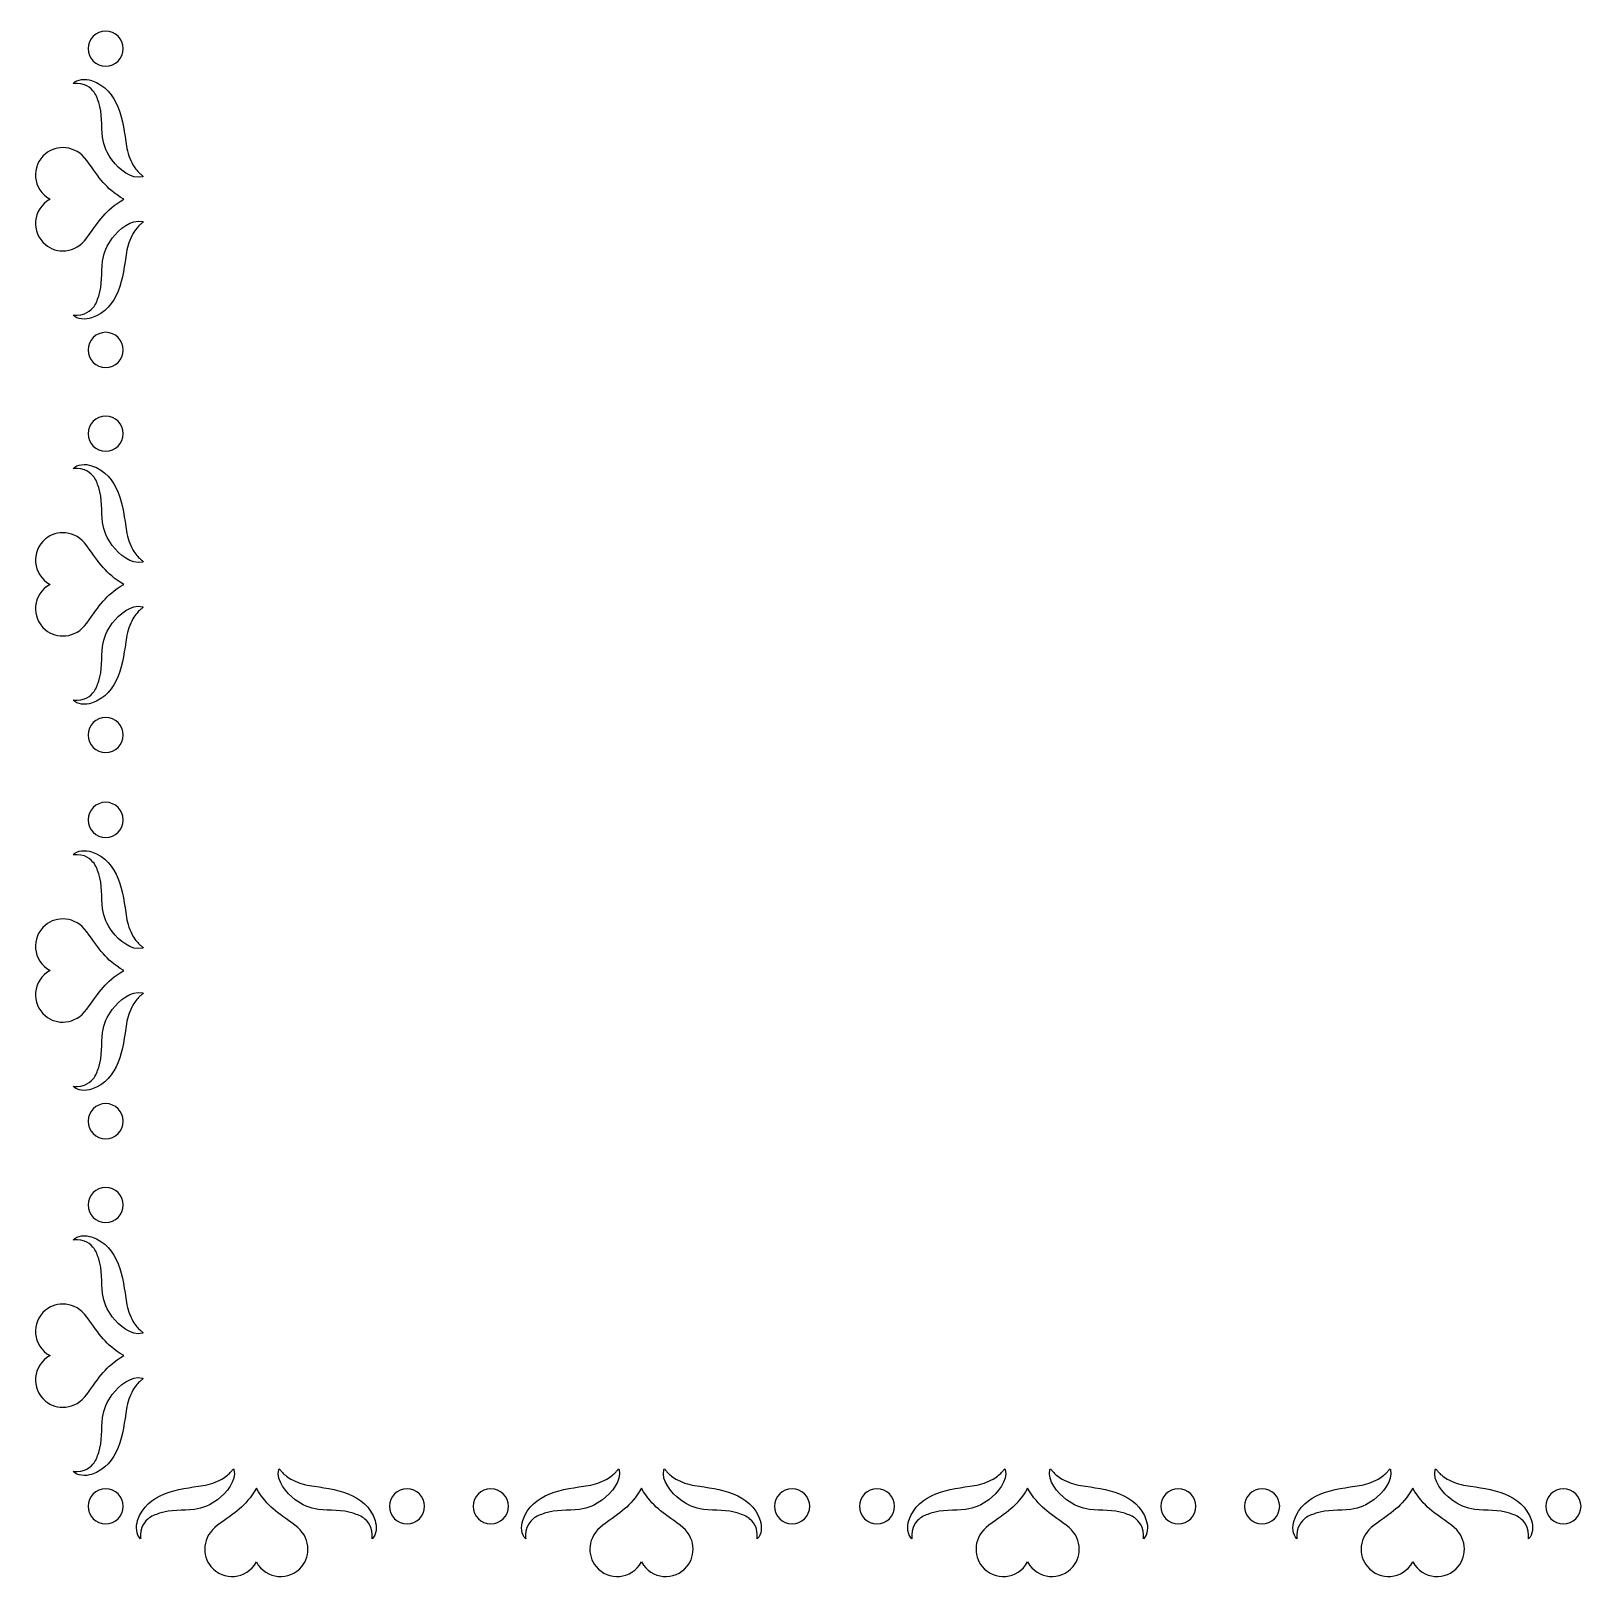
# Model space of a CAD drawing. Header units: centimetres. Extents: x -10.8 to 10.8, y -10.8 to 10.8.
# Drawn here: x -10.61 to -0.16, y -10.61 to -0.17 of the extents above; entities that cross this region are included whole.
import ezdxf

# ---------------------------------------------------------------- set-up
doc = ezdxf.new("R2010")
doc.units = ezdxf.units.CM
doc.header["$MEASUREMENT"] = 0
doc.layers.add('Camada 1', color=7, linetype='Continuous')

msp = doc.modelspace()

# ---------------------------------------------------------------- linework, layer by layer
at = {"layer": 'Camada 1'}
for points, knots in [([(-10.22047, -0.28603), (-10.22047, -0.22065), (-10.16747, -0.16763), (-10.10207, -0.16763), (-10.10207, -0.16763), (-10.03666, -0.16763), (-9.98364, -0.22063), (-9.98364, -0.28603), (-9.98364, -0.28603), (-9.98364, -0.35146), (-10.03664, -0.40446), (-10.10207, -0.40446), (-10.10207, -0.40446), (-10.16747, -0.40446), (-10.22047, -0.35146), (-10.22047, -0.28603)], [0, 0, 0, 0, 0.2, 0.2, 0.2, 0.2, 0.4, 0.4, 0.4, 0.4, 0.6, 0.6, 0.6, 0.6, 1, 1, 1, 1]), ([(-10.18793, -0.57014), (-10.16708, -0.59221), (-10.15883, -0.62134), (-10.14922, -0.64848), (-10.14922, -0.64848), (-10.12226, -0.72412), (-10.1325, -0.80347), (-10.12287, -0.88322), (-10.12287, -0.88322), (-10.11578, -0.94111), (-10.09101, -0.99318), (-10.05744, -1.03848), (-10.05744, -1.03848), (-10.01138, -1.09973), (-9.93121, -1.16866), (-9.853, -1.15027), (-9.853, -1.15027), (-9.8499, -1.14953), (-9.84956, -1.14709), (-9.85173, -1.1445), (-9.85173, -1.1445), (-9.85615, -1.14019), (-9.86517, -1.13336), (-9.86903, -1.13), (-9.86903, -1.13), (-9.88247, -1.1182), (-9.90345, -1.0974), (-9.91864, -1.06838), (-9.91864, -1.06838), (-9.9387, -1.03023), (-9.95502, -0.9871), (-9.96161, -0.94265), (-9.96161, -0.94265), (-9.98722, -0.77578), (-10.00844, -0.56353), (-10.19751, -0.50143), (-10.19751, -0.50143), (-10.23815, -0.48802), (-10.29279, -0.49061), (-10.32208, -0.52093), (-10.32208, -0.52093), (-10.32208, -0.52093), (-10.27525, -0.51744), (-10.24466, -0.52921), (-10.24466, -0.52921), (-10.22142, -0.5382), (-10.20467, -0.55241), (-10.18793, -0.57014)], [0, 0, 0, 0, 0.07692308, 0.07692308, 0.07692308, 0.07692308, 0.15384615, 0.15384615, 0.15384615, 0.15384615, 0.23076923, 0.23076923, 0.23076923, 0.23076923, 0.30769231, 0.30769231, 0.30769231, 0.30769231, 0.38461538, 0.38461538, 0.38461538, 0.38461538, 0.46153846, 0.46153846, 0.46153846, 0.46153846, 0.53846154, 0.53846154, 0.53846154, 0.53846154, 0.61538462, 0.61538462, 0.61538462, 0.61538462, 0.69230769, 0.69230769, 0.69230769, 0.69230769, 0.76923077, 0.76923077, 0.76923077, 0.76923077, 0.84615385, 0.84615385, 0.84615385, 0.84615385, 1, 1, 1, 1]), ([(-9.98057, -1.30092), (-10.11045, -1.37934), (-10.13958, -1.43911), (-10.22891, -1.56132), (-10.22891, -1.56132), (-10.30717, -1.66858), (-10.43322, -1.66864), (-10.50855, -1.60654), (-10.50855, -1.60654), (-10.60515, -1.52629), (-10.59827, -1.36627), (-10.47635, -1.30092), (-10.47635, -1.30092), (-10.59827, -1.23551), (-10.60515, -1.07565), (-10.50855, -0.99538), (-10.50855, -0.99538), (-10.43322, -0.93299), (-10.30718, -0.9332), (-10.22891, -1.04028), (-10.22891, -1.04028), (-10.13959, -1.16267), (-10.11046, -1.22236), (-9.98057, -1.30092)], [0, 0, 0, 0, 0.14285714, 0.14285714, 0.14285714, 0.14285714, 0.28571429, 0.28571429, 0.28571429, 0.28571429, 0.42857143, 0.42857143, 0.42857143, 0.42857143, 0.57142857, 0.57142857, 0.57142857, 0.57142857, 0.71428571, 0.71428571, 0.71428571, 0.71428571, 1, 1, 1, 1]), ([(-10.24463, -2.0726), (-10.27522, -2.08437), (-10.32205, -2.08088), (-10.32205, -2.08088), (-10.32205, -2.08088), (-10.29276, -2.11125), (-10.2381, -2.11382), (-10.19748, -2.10038), (-10.19748, -2.10038), (-10.00841, -2.03831), (-9.98722, -1.82609), (-9.96158, -1.65913), (-9.96158, -1.65913), (-9.95497, -1.61471), (-9.93867, -1.57153), (-9.91861, -1.53345), (-9.91861, -1.53345), (-9.90345, -1.50443), (-9.88244, -1.48363), (-9.869, -1.47178), (-9.869, -1.47178), (-9.86514, -1.46842), (-9.85611, -1.46159), (-9.8517, -1.45728), (-9.8517, -1.45728), (-9.84953, -1.45471), (-9.8499, -1.45233), (-9.85297, -1.45151), (-9.85297, -1.45151), (-9.93118, -1.43323), (-10.01132, -1.50199), (-10.05741, -1.5633), (-10.05741, -1.5633), (-10.09101, -1.60868), (-10.11578, -1.66069), (-10.12284, -1.71858), (-10.12284, -1.71858), (-10.13247, -1.79833), (-10.12223, -1.87767), (-10.14919, -1.95329), (-10.14919, -1.95329), (-10.15879, -1.98052), (-10.16705, -2.00959), (-10.1879, -2.03166), (-10.1879, -2.03166), (-10.20467, -2.0494), (-10.22142, -2.06363), (-10.24463, -2.0726)], [0, 0, 0, 0, 0.07692308, 0.07692308, 0.07692308, 0.07692308, 0.15384615, 0.15384615, 0.15384615, 0.15384615, 0.23076923, 0.23076923, 0.23076923, 0.23076923, 0.30769231, 0.30769231, 0.30769231, 0.30769231, 0.38461538, 0.38461538, 0.38461538, 0.38461538, 0.46153846, 0.46153846, 0.46153846, 0.46153846, 0.53846154, 0.53846154, 0.53846154, 0.53846154, 0.61538462, 0.61538462, 0.61538462, 0.61538462, 0.69230769, 0.69230769, 0.69230769, 0.69230769, 0.76923077, 0.76923077, 0.76923077, 0.76923077, 0.84615385, 0.84615385, 0.84615385, 0.84615385, 1, 1, 1, 1]), ([(-10.10207, -2.19735), (-10.03666, -2.19735), (-9.98364, -2.25037), (-9.98364, -2.31578), (-9.98364, -2.31578), (-9.98364, -2.38116), (-10.03664, -2.43418), (-10.10207, -2.43418), (-10.10207, -2.43418), (-10.16745, -2.43418), (-10.22047, -2.38116), (-10.22047, -2.31578), (-10.22047, -2.31578), (-10.22047, -2.25037), (-10.16747, -2.19735), (-10.10207, -2.19735)], [0, 0, 0, 0, 0.2, 0.2, 0.2, 0.2, 0.4, 0.4, 0.4, 0.4, 0.6, 0.6, 0.6, 0.6, 1, 1, 1, 1]), ([(-10.22047, -2.88024), (-10.22047, -2.81483), (-10.16747, -2.76184), (-10.10207, -2.76184), (-10.10207, -2.76184), (-10.03666, -2.76184), (-9.98364, -2.81484), (-9.98364, -2.88024), (-9.98364, -2.88024), (-9.98364, -2.94564), (-10.03664, -2.99864), (-10.10207, -2.99864), (-10.10207, -2.99864), (-10.16747, -2.99864), (-10.22047, -2.94565), (-10.22047, -2.88024)], [0, 0, 0, 0, 0.2, 0.2, 0.2, 0.2, 0.4, 0.4, 0.4, 0.4, 0.6, 0.6, 0.6, 0.6, 1, 1, 1, 1]), ([(-10.18793, -3.16432), (-10.16708, -3.18639), (-10.15883, -3.21546), (-10.14922, -3.24269), (-10.14922, -3.24269), (-10.12226, -3.31833), (-10.1325, -3.39766), (-10.12287, -3.4774), (-10.12287, -3.4774), (-10.11578, -3.53529), (-10.09101, -3.58731), (-10.05744, -3.63268), (-10.05744, -3.63268), (-10.01138, -3.69393), (-9.93121, -3.76278), (-9.853, -3.74447), (-9.853, -3.74447), (-9.8499, -3.74365), (-9.84956, -3.74127), (-9.85173, -3.7387), (-9.85173, -3.7387), (-9.85615, -3.73436), (-9.86517, -3.72751), (-9.86903, -3.72417), (-9.86903, -3.72417), (-9.88247, -3.71237), (-9.90345, -3.69157), (-9.91864, -3.66252), (-9.91864, -3.66252), (-9.9387, -3.62445), (-9.95502, -3.58127), (-9.96161, -3.53682), (-9.96161, -3.53682), (-9.98722, -3.36992), (-10.00844, -3.15767), (-10.19751, -3.09563), (-10.19751, -3.09563), (-10.23815, -3.08219), (-10.29279, -3.08476), (-10.32208, -3.11508), (-10.32208, -3.11508), (-10.32208, -3.11508), (-10.27525, -3.11159), (-10.24466, -3.12336), (-10.24466, -3.12336), (-10.22142, -3.13239), (-10.20467, -3.1466), (-10.18793, -3.16432)], [0, 0, 0, 0, 0.07692308, 0.07692308, 0.07692308, 0.07692308, 0.15384615, 0.15384615, 0.15384615, 0.15384615, 0.23076923, 0.23076923, 0.23076923, 0.23076923, 0.30769231, 0.30769231, 0.30769231, 0.30769231, 0.38461538, 0.38461538, 0.38461538, 0.38461538, 0.46153846, 0.46153846, 0.46153846, 0.46153846, 0.53846154, 0.53846154, 0.53846154, 0.53846154, 0.61538462, 0.61538462, 0.61538462, 0.61538462, 0.69230769, 0.69230769, 0.69230769, 0.69230769, 0.76923077, 0.76923077, 0.76923077, 0.76923077, 0.84615385, 0.84615385, 0.84615385, 0.84615385, 1, 1, 1, 1]), ([(-10.22891, -4.15569), (-10.30717, -4.26279), (-10.43322, -4.26306), (-10.50855, -4.20064), (-10.50855, -4.20064), (-10.60515, -4.12034), (-10.59827, -3.9605), (-10.47635, -3.89507), (-10.47635, -3.89507), (-10.59827, -3.82972), (-10.60515, -3.66967), (-10.50855, -3.58945), (-10.50855, -3.58945), (-10.43322, -3.52735), (-10.30718, -3.52743), (-10.22891, -3.63469), (-10.22891, -3.63469), (-10.13961, -3.7569), (-10.11046, -3.81662), (-9.98057, -3.89507), (-9.98057, -3.89507), (-10.11046, -3.97366), (-10.13959, -4.03332), (-10.22891, -4.15569)], [0, 0, 0, 0, 0.14285714, 0.14285714, 0.14285714, 0.14285714, 0.28571429, 0.28571429, 0.28571429, 0.28571429, 0.42857143, 0.42857143, 0.42857143, 0.42857143, 0.57142857, 0.57142857, 0.57142857, 0.57142857, 0.71428571, 0.71428571, 0.71428571, 0.71428571, 1, 1, 1, 1]), ([(-10.24463, -4.66676), (-10.27522, -4.67853), (-10.32205, -4.67504), (-10.32205, -4.67504), (-10.32205, -4.67504), (-10.29276, -4.70536), (-10.2381, -4.70798), (-10.19748, -4.69454), (-10.19748, -4.69454), (-10.00841, -4.63244), (-9.98722, -4.42019), (-9.96158, -4.25329), (-9.96158, -4.25329), (-9.95497, -4.20887), (-9.93867, -4.16574), (-9.91861, -4.12759), (-9.91861, -4.12759), (-9.90345, -4.09857), (-9.88244, -4.0778), (-9.869, -4.06594), (-9.869, -4.06594), (-9.86514, -4.06261), (-9.85611, -4.05575), (-9.8517, -4.05147), (-9.8517, -4.05147), (-9.84953, -4.04888), (-9.8499, -4.0465), (-9.85297, -4.0457), (-9.85297, -4.0457), (-9.93118, -4.02734), (-10.01132, -4.09618), (-10.05741, -4.15749), (-10.05741, -4.15749), (-10.09101, -4.20281), (-10.11578, -4.25486), (-10.12284, -4.31275), (-10.12284, -4.31275), (-10.13247, -4.39252), (-10.12223, -4.47187), (-10.14919, -4.54749), (-10.14919, -4.54749), (-10.15879, -4.57466), (-10.16705, -4.60377), (-10.1879, -4.62583), (-10.1879, -4.62583), (-10.20467, -4.64356), (-10.22142, -4.65779), (-10.24463, -4.66676)], [0, 0, 0, 0, 0.07692308, 0.07692308, 0.07692308, 0.07692308, 0.15384615, 0.15384615, 0.15384615, 0.15384615, 0.23076923, 0.23076923, 0.23076923, 0.23076923, 0.30769231, 0.30769231, 0.30769231, 0.30769231, 0.38461538, 0.38461538, 0.38461538, 0.38461538, 0.46153846, 0.46153846, 0.46153846, 0.46153846, 0.53846154, 0.53846154, 0.53846154, 0.53846154, 0.61538462, 0.61538462, 0.61538462, 0.61538462, 0.69230769, 0.69230769, 0.69230769, 0.69230769, 0.76923077, 0.76923077, 0.76923077, 0.76923077, 0.84615385, 0.84615385, 0.84615385, 0.84615385, 1, 1, 1, 1]), ([(-10.10207, -4.79154), (-10.03666, -4.79154), (-9.98364, -4.84456), (-9.98364, -4.90997), (-9.98364, -4.90997), (-9.98364, -4.97538), (-10.03664, -5.0284), (-10.10207, -5.0284), (-10.10207, -5.0284), (-10.16745, -5.0284), (-10.22047, -4.97538), (-10.22047, -4.90997), (-10.22047, -4.90997), (-10.22047, -4.84456), (-10.16747, -4.79154), (-10.10207, -4.79154)], [0, 0, 0, 0, 0.2, 0.2, 0.2, 0.2, 0.4, 0.4, 0.4, 0.4, 0.6, 0.6, 0.6, 0.6, 1, 1, 1, 1]), ([(-10.22047, -5.48147), (-10.22047, -5.41606), (-10.16747, -5.36304), (-10.10207, -5.36304), (-10.10207, -5.36304), (-10.03666, -5.36304), (-9.98364, -5.41606), (-9.98364, -5.48147), (-9.98364, -5.48147), (-9.98364, -5.54685), (-10.03664, -5.59987), (-10.10207, -5.59987), (-10.10207, -5.59987), (-10.16747, -5.59987), (-10.22047, -5.54684), (-10.22047, -5.48147)], [0, 0, 0, 0, 0.2, 0.2, 0.2, 0.2, 0.4, 0.4, 0.4, 0.4, 0.6, 0.6, 0.6, 0.6, 1, 1, 1, 1]), ([(-10.18793, -5.7656), (-10.16708, -5.78767), (-10.15883, -5.81674), (-10.14922, -5.84394), (-10.14922, -5.84394), (-10.12226, -5.91956), (-10.1325, -5.99891), (-10.12287, -6.07868), (-10.12287, -6.07868), (-10.11578, -6.13657), (-10.09101, -6.18859), (-10.05744, -6.23394), (-10.05744, -6.23394), (-10.01138, -6.29522), (-9.93121, -6.36409), (-9.853, -6.34573), (-9.853, -6.34573), (-9.8499, -6.34496), (-9.84956, -6.34253), (-9.85173, -6.33996), (-9.85173, -6.33996), (-9.85615, -6.33565), (-9.86517, -6.32882), (-9.86903, -6.32549), (-9.86903, -6.32549), (-9.88247, -6.31364), (-9.90345, -6.29287), (-9.91864, -6.26382), (-9.91864, -6.26382), (-9.9387, -6.22569), (-9.95502, -6.18254), (-9.96161, -6.13814), (-9.96161, -6.13814), (-9.98722, -5.97124), (-10.00844, -5.75897), (-10.19751, -5.69689), (-10.19751, -5.69689), (-10.23815, -5.68342), (-10.29279, -5.68604), (-10.32208, -5.71636), (-10.32208, -5.71636), (-10.32208, -5.71636), (-10.27525, -5.71284), (-10.24466, -5.72464), (-10.24466, -5.72464), (-10.22142, -5.73367), (-10.20467, -5.74787), (-10.18793, -5.7656)], [0, 0, 0, 0, 0.07692308, 0.07692308, 0.07692308, 0.07692308, 0.15384615, 0.15384615, 0.15384615, 0.15384615, 0.23076923, 0.23076923, 0.23076923, 0.23076923, 0.30769231, 0.30769231, 0.30769231, 0.30769231, 0.38461538, 0.38461538, 0.38461538, 0.38461538, 0.46153846, 0.46153846, 0.46153846, 0.46153846, 0.53846154, 0.53846154, 0.53846154, 0.53846154, 0.61538462, 0.61538462, 0.61538462, 0.61538462, 0.69230769, 0.69230769, 0.69230769, 0.69230769, 0.76923077, 0.76923077, 0.76923077, 0.76923077, 0.84615385, 0.84615385, 0.84615385, 0.84615385, 1, 1, 1, 1]), ([(-9.98057, -6.49635), (-10.11045, -6.5748), (-10.13958, -6.63449), (-10.22891, -6.7567), (-10.22891, -6.7567), (-10.30717, -6.86396), (-10.43322, -6.86404), (-10.50855, -6.80197), (-10.50855, -6.80197), (-10.60515, -6.72172), (-10.59827, -6.56168), (-10.47635, -6.49635), (-10.47635, -6.49635), (-10.59827, -6.43089), (-10.60515, -6.27108), (-10.50855, -6.19076), (-10.50855, -6.19076), (-10.43322, -6.12837), (-10.30718, -6.12864), (-10.22891, -6.23574), (-10.22891, -6.23574), (-10.13959, -6.35808), (-10.11046, -6.41775), (-9.98057, -6.49635)], [0, 0, 0, 0, 0.14285714, 0.14285714, 0.14285714, 0.14285714, 0.28571429, 0.28571429, 0.28571429, 0.28571429, 0.42857143, 0.42857143, 0.42857143, 0.42857143, 0.57142857, 0.57142857, 0.57142857, 0.57142857, 0.71428571, 0.71428571, 0.71428571, 0.71428571, 1, 1, 1, 1]), ([(-10.24463, -7.26804), (-10.27522, -7.27981), (-10.32205, -7.27632), (-10.32205, -7.27632), (-10.32205, -7.27632), (-10.29276, -7.30664), (-10.2381, -7.30921), (-10.19748, -7.29574), (-10.19748, -7.29574), (-10.00841, -7.23372), (-9.98722, -7.02145), (-9.96158, -6.85455), (-9.96158, -6.85455), (-9.95497, -6.81013), (-9.93867, -6.76695), (-9.91861, -6.72887), (-9.91861, -6.72887), (-9.90345, -6.69982), (-9.88244, -6.679), (-9.869, -6.6672), (-9.869, -6.6672), (-9.86514, -6.66387), (-9.85611, -6.65704), (-9.8517, -6.6527), (-9.8517, -6.6527), (-9.84953, -6.65013), (-9.8499, -6.64775), (-9.85297, -6.64693), (-9.85297, -6.64693), (-9.93118, -6.62859), (-10.01132, -6.69744), (-10.05741, -6.75872), (-10.05741, -6.75872), (-10.09101, -6.80407), (-10.11578, -6.85611), (-10.12284, -6.914), (-10.12284, -6.914), (-10.13247, -6.99375), (-10.12223, -7.07307), (-10.14919, -7.14869), (-10.14919, -7.14869), (-10.15879, -7.17592), (-10.16705, -7.20499), (-10.1879, -7.22709), (-10.1879, -7.22709), (-10.20467, -7.24483), (-10.22142, -7.25907), (-10.24463, -7.26804)], [0, 0, 0, 0, 0.07692308, 0.07692308, 0.07692308, 0.07692308, 0.15384615, 0.15384615, 0.15384615, 0.15384615, 0.23076923, 0.23076923, 0.23076923, 0.23076923, 0.30769231, 0.30769231, 0.30769231, 0.30769231, 0.38461538, 0.38461538, 0.38461538, 0.38461538, 0.46153846, 0.46153846, 0.46153846, 0.46153846, 0.53846154, 0.53846154, 0.53846154, 0.53846154, 0.61538462, 0.61538462, 0.61538462, 0.61538462, 0.69230769, 0.69230769, 0.69230769, 0.69230769, 0.76923077, 0.76923077, 0.76923077, 0.76923077, 0.84615385, 0.84615385, 0.84615385, 0.84615385, 1, 1, 1, 1]), ([(-10.10207, -7.39282), (-10.03666, -7.39282), (-9.98364, -7.44582), (-9.98364, -7.51122), (-9.98364, -7.51122), (-9.98364, -7.57662), (-10.03664, -7.62962), (-10.10207, -7.62962), (-10.10207, -7.62962), (-10.16745, -7.62962), (-10.22047, -7.57662), (-10.22047, -7.51122), (-10.22047, -7.51122), (-10.22047, -7.44582), (-10.16747, -7.39282), (-10.10207, -7.39282)], [0, 0, 0, 0, 0.2, 0.2, 0.2, 0.2, 0.4, 0.4, 0.4, 0.4, 0.6, 0.6, 0.6, 0.6, 1, 1, 1, 1]), ([(-10.22047, -8.07565), (-10.22047, -8.01024), (-10.16747, -7.95722), (-10.10207, -7.95722), (-10.10207, -7.95722), (-10.03666, -7.95722), (-9.98364, -8.01024), (-9.98364, -8.07565), (-9.98364, -8.07565), (-9.98364, -8.14103), (-10.03664, -8.19408), (-10.10207, -8.19408), (-10.10207, -8.19408), (-10.16747, -8.19408), (-10.22047, -8.14103), (-10.22047, -8.07565)], [0, 0, 0, 0, 0.2, 0.2, 0.2, 0.2, 0.4, 0.4, 0.4, 0.4, 0.6, 0.6, 0.6, 0.6, 1, 1, 1, 1]), ([(-10.18793, -8.35976), (-10.16708, -8.38185), (-10.15883, -8.41093), (-10.14922, -8.43813), (-10.14922, -8.43813), (-10.12226, -8.51375), (-10.1325, -8.59312), (-10.12287, -8.67284), (-10.12287, -8.67284), (-10.11578, -8.73076), (-10.09101, -8.78277), (-10.05744, -8.82812), (-10.05744, -8.82812), (-10.01138, -8.88937), (-9.93121, -8.95824), (-9.853, -8.93991), (-9.853, -8.93991), (-9.8499, -8.93912), (-9.84956, -8.93673), (-9.85173, -8.93414), (-9.85173, -8.93414), (-9.85615, -8.92983), (-9.86517, -8.92297), (-9.86903, -8.91964), (-9.86903, -8.91964), (-9.88247, -8.90781), (-9.90345, -8.88702), (-9.91864, -8.85799), (-9.91864, -8.85799), (-9.9387, -8.81986), (-9.95502, -8.77674), (-9.96161, -8.73229), (-9.96161, -8.73229), (-9.98722, -8.56539), (-10.00844, -8.35314), (-10.19751, -8.29107), (-10.19751, -8.29107), (-10.23815, -8.27763), (-10.29279, -8.2802), (-10.32208, -8.31052), (-10.32208, -8.31052), (-10.32208, -8.31052), (-10.27525, -8.30705), (-10.24466, -8.31883), (-10.24466, -8.31883), (-10.22142, -8.3278), (-10.20467, -8.34203), (-10.18793, -8.35976)], [0, 0, 0, 0, 0.07692308, 0.07692308, 0.07692308, 0.07692308, 0.15384615, 0.15384615, 0.15384615, 0.15384615, 0.23076923, 0.23076923, 0.23076923, 0.23076923, 0.30769231, 0.30769231, 0.30769231, 0.30769231, 0.38461538, 0.38461538, 0.38461538, 0.38461538, 0.46153846, 0.46153846, 0.46153846, 0.46153846, 0.53846154, 0.53846154, 0.53846154, 0.53846154, 0.61538462, 0.61538462, 0.61538462, 0.61538462, 0.69230769, 0.69230769, 0.69230769, 0.69230769, 0.76923077, 0.76923077, 0.76923077, 0.76923077, 0.84615385, 0.84615385, 0.84615385, 0.84615385, 1, 1, 1, 1]), ([(-10.22891, -9.3511), (-10.30717, -9.45823), (-10.43322, -9.45849), (-10.50855, -9.39608), (-10.50855, -9.39608), (-10.60515, -9.31578), (-10.59827, -9.15592), (-10.47635, -9.09049), (-10.47635, -9.09049), (-10.59827, -9.02516), (-10.60515, -8.86509), (-10.50855, -8.7849), (-10.50855, -8.7849), (-10.43322, -8.7228), (-10.30718, -8.72286), (-10.22891, -8.83014), (-10.22891, -8.83014), (-10.13961, -8.95235), (-10.11046, -9.01204), (-9.98057, -9.09049), (-9.98057, -9.09049), (-10.11046, -9.1691), (-10.13959, -9.22876), (-10.22891, -9.3511)], [0, 0, 0, 0, 0.14285714, 0.14285714, 0.14285714, 0.14285714, 0.28571429, 0.28571429, 0.28571429, 0.28571429, 0.42857143, 0.42857143, 0.42857143, 0.42857143, 0.57142857, 0.57142857, 0.57142857, 0.57142857, 0.71428571, 0.71428571, 0.71428571, 0.71428571, 1, 1, 1, 1]), ([(-10.24463, -9.86222), (-10.27522, -9.87399), (-10.32205, -9.87048), (-10.32205, -9.87048), (-10.32205, -9.87048), (-10.29276, -9.90083), (-10.2381, -9.90342), (-10.19748, -9.88998), (-10.19748, -9.88998), (-10.00841, -9.82788), (-9.98722, -9.61563), (-9.96158, -9.44876), (-9.96158, -9.44876), (-9.95497, -9.40434), (-9.93867, -9.36116), (-9.91861, -9.32306), (-9.91861, -9.32306), (-9.90345, -9.29401), (-9.88244, -9.27321), (-9.869, -9.26139), (-9.869, -9.26139), (-9.86514, -9.25806), (-9.85611, -9.25123), (-9.8517, -9.24692), (-9.8517, -9.24692), (-9.84953, -9.24435), (-9.8499, -9.24195), (-9.85297, -9.24115), (-9.85297, -9.24115), (-9.93118, -9.22281), (-10.01132, -9.29163), (-10.05741, -9.35294), (-10.05741, -9.35294), (-10.09101, -9.39829), (-10.11578, -9.45033), (-10.12284, -9.5082), (-10.12284, -9.5082), (-10.13247, -9.58797), (-10.12223, -9.66729), (-10.14919, -9.74294), (-10.14919, -9.74294), (-10.15879, -9.77011), (-10.16705, -9.79922), (-10.1879, -9.82128), (-10.1879, -9.82128), (-10.20467, -9.83899), (-10.22142, -9.8532), (-10.24463, -9.86222)], [0, 0, 0, 0, 0.07692308, 0.07692308, 0.07692308, 0.07692308, 0.15384615, 0.15384615, 0.15384615, 0.15384615, 0.23076923, 0.23076923, 0.23076923, 0.23076923, 0.30769231, 0.30769231, 0.30769231, 0.30769231, 0.38461538, 0.38461538, 0.38461538, 0.38461538, 0.46153846, 0.46153846, 0.46153846, 0.46153846, 0.53846154, 0.53846154, 0.53846154, 0.53846154, 0.61538462, 0.61538462, 0.61538462, 0.61538462, 0.69230769, 0.69230769, 0.69230769, 0.69230769, 0.76923077, 0.76923077, 0.76923077, 0.76923077, 0.84615385, 0.84615385, 0.84615385, 0.84615385, 1, 1, 1, 1]), ([(-9.81796, -10.19123), (-9.79589, -10.17038), (-9.76679, -10.16213), (-9.73962, -10.15252), (-9.73962, -10.15252), (-9.66398, -10.12553), (-9.58465, -10.13577), (-9.50488, -10.12614), (-9.50488, -10.12614), (-9.44699, -10.11905), (-9.39495, -10.09431), (-9.34962, -10.06071), (-9.34962, -10.06071), (-9.28834, -10.01467), (-9.2195, -9.93448), (-9.23783, -9.85627), (-9.23783, -9.85627), (-9.2386, -9.85317), (-9.24103, -9.85283), (-9.2436, -9.855), (-9.2436, -9.855), (-9.24791, -9.85942), (-9.25474, -9.86844), (-9.25807, -9.87228), (-9.25807, -9.87228), (-9.26992, -9.88572), (-9.29069, -9.90673), (-9.31974, -9.92189), (-9.31974, -9.92189), (-9.35787, -9.94195), (-9.40102, -9.95824), (-9.44544, -9.96483), (-9.44544, -9.96483), (-9.61231, -9.99047), (-9.82459, -10.01169), (-9.88666, -10.20073), (-9.88666, -10.20073), (-9.9001, -10.24134), (-9.89751, -10.29603), (-9.86716, -10.3253), (-9.86716, -10.3253), (-9.86716, -10.3253), (-9.87068, -10.2785), (-9.8589, -10.24791), (-9.8589, -10.24791), (-9.84989, -10.22476), (-9.83569, -10.20798), (-9.81796, -10.19123)], [0, 0, 0, 0, 0.07692308, 0.07692308, 0.07692308, 0.07692308, 0.15384615, 0.15384615, 0.15384615, 0.15384615, 0.23076923, 0.23076923, 0.23076923, 0.23076923, 0.30769231, 0.30769231, 0.30769231, 0.30769231, 0.38461538, 0.38461538, 0.38461538, 0.38461538, 0.46153846, 0.46153846, 0.46153846, 0.46153846, 0.53846154, 0.53846154, 0.53846154, 0.53846154, 0.61538462, 0.61538462, 0.61538462, 0.61538462, 0.69230769, 0.69230769, 0.69230769, 0.69230769, 0.76923077, 0.76923077, 0.76923077, 0.76923077, 0.84615385, 0.84615385, 0.84615385, 0.84615385, 1, 1, 1, 1]), ([(-8.31552, -10.24796), (-8.30377, -10.27855), (-8.30724, -10.32535), (-8.30724, -10.32535), (-8.30724, -10.32535), (-8.27689, -10.29609), (-8.27433, -10.2414), (-8.28777, -10.20078), (-8.28777, -10.20078), (-8.34984, -10.01171), (-8.56209, -9.99052), (-8.72896, -9.96488), (-8.72896, -9.96488), (-8.77341, -9.95829), (-8.81656, -9.94199), (-8.85466, -9.92194), (-8.85466, -9.92194), (-8.88368, -9.90678), (-8.90448, -9.88577), (-8.91633, -9.87233), (-8.91633, -9.87233), (-8.91966, -9.86847), (-8.92649, -9.85947), (-8.93083, -9.85505), (-8.93083, -9.85505), (-8.9334, -9.85288), (-8.93578, -9.85322), (-8.9366, -9.85632), (-8.9366, -9.85632), (-8.95491, -9.9345), (-8.88606, -10.0147), (-8.82481, -10.06076), (-8.82481, -10.06076), (-8.77946, -10.09436), (-8.72744, -10.1191), (-8.66953, -10.12619), (-8.66953, -10.12619), (-8.58981, -10.13582), (-8.51046, -10.12561), (-8.43482, -10.15257), (-8.43482, -10.15257), (-8.40762, -10.16217), (-8.37854, -10.17043), (-8.35645, -10.19128), (-8.35645, -10.19128), (-8.3387, -10.20798), (-8.32449, -10.22476), (-8.31552, -10.24796)], [0, 0, 0, 0, 0.07692308, 0.07692308, 0.07692308, 0.07692308, 0.15384615, 0.15384615, 0.15384615, 0.15384615, 0.23076923, 0.23076923, 0.23076923, 0.23076923, 0.30769231, 0.30769231, 0.30769231, 0.30769231, 0.38461538, 0.38461538, 0.38461538, 0.38461538, 0.46153846, 0.46153846, 0.46153846, 0.46153846, 0.53846154, 0.53846154, 0.53846154, 0.53846154, 0.61538462, 0.61538462, 0.61538462, 0.61538462, 0.69230769, 0.69230769, 0.69230769, 0.69230769, 0.76923077, 0.76923077, 0.76923077, 0.76923077, 0.84615385, 0.84615385, 0.84615385, 0.84615385, 1, 1, 1, 1]), ([(-7.2238, -10.19123), (-7.20171, -10.17038), (-7.17263, -10.16213), (-7.14543, -10.15252), (-7.14543, -10.15252), (-7.06979, -10.12553), (-6.99046, -10.13577), (-6.91072, -10.12614), (-6.91072, -10.12614), (-6.8528, -10.11905), (-6.80079, -10.09431), (-6.75541, -10.06071), (-6.75541, -10.06071), (-6.69416, -10.01467), (-6.62531, -9.93448), (-6.64362, -9.85627), (-6.64362, -9.85627), (-6.64444, -9.85317), (-6.64682, -9.85283), (-6.64939, -9.855), (-6.64939, -9.855), (-6.65373, -9.85942), (-6.66056, -9.86844), (-6.66392, -9.87228), (-6.66392, -9.87228), (-6.67572, -9.88572), (-6.69654, -9.90673), (-6.72559, -9.92189), (-6.72559, -9.92189), (-6.76366, -9.94195), (-6.80684, -9.95824), (-6.85127, -9.96483), (-6.85127, -9.96483), (-7.01817, -9.99047), (-7.23042, -10.01169), (-7.29246, -10.20073), (-7.29246, -10.20073), (-7.3059, -10.24134), (-7.30333, -10.29603), (-7.27301, -10.3253), (-7.27301, -10.3253), (-7.27301, -10.3253), (-7.2765, -10.2785), (-7.26473, -10.24791), (-7.26473, -10.24791), (-7.25576, -10.22476), (-7.2415, -10.20798), (-7.2238, -10.19123)], [0, 0, 0, 0, 0.07692308, 0.07692308, 0.07692308, 0.07692308, 0.15384615, 0.15384615, 0.15384615, 0.15384615, 0.23076923, 0.23076923, 0.23076923, 0.23076923, 0.30769231, 0.30769231, 0.30769231, 0.30769231, 0.38461538, 0.38461538, 0.38461538, 0.38461538, 0.46153846, 0.46153846, 0.46153846, 0.46153846, 0.53846154, 0.53846154, 0.53846154, 0.53846154, 0.61538462, 0.61538462, 0.61538462, 0.61538462, 0.69230769, 0.69230769, 0.69230769, 0.69230769, 0.76923077, 0.76923077, 0.76923077, 0.76923077, 0.84615385, 0.84615385, 0.84615385, 0.84615385, 1, 1, 1, 1]), ([(-5.72134, -10.24796), (-5.70957, -10.27855), (-5.71308, -10.32535), (-5.71308, -10.32535), (-5.71308, -10.32535), (-5.68273, -10.29609), (-5.68014, -10.2414), (-5.69358, -10.20078), (-5.69358, -10.20078), (-5.75565, -10.01171), (-5.96793, -9.99052), (-6.13483, -9.96488), (-6.13483, -9.96488), (-6.17923, -9.95829), (-6.22238, -9.94199), (-6.26051, -9.92194), (-6.26051, -9.92194), (-6.28953, -9.90678), (-6.3103, -9.88577), (-6.32216, -9.87233), (-6.32216, -9.87233), (-6.32549, -9.86847), (-6.33235, -9.85947), (-6.33663, -9.85505), (-6.33663, -9.85505), (-6.3392, -9.85288), (-6.3416, -9.85322), (-6.3424, -9.85632), (-6.3424, -9.85632), (-6.36076, -9.9345), (-6.29192, -10.0147), (-6.23061, -10.06076), (-6.23061, -10.06076), (-6.18529, -10.09436), (-6.13324, -10.1191), (-6.07535, -10.12619), (-6.07535, -10.12619), (-5.99558, -10.13582), (-5.91623, -10.12561), (-5.84061, -10.15257), (-5.84061, -10.15257), (-5.81341, -10.16217), (-5.78433, -10.17043), (-5.76227, -10.19128), (-5.76227, -10.19128), (-5.74457, -10.20798), (-5.73033, -10.22476), (-5.72134, -10.24796)], [0, 0, 0, 0, 0.07692308, 0.07692308, 0.07692308, 0.07692308, 0.15384615, 0.15384615, 0.15384615, 0.15384615, 0.23076923, 0.23076923, 0.23076923, 0.23076923, 0.30769231, 0.30769231, 0.30769231, 0.30769231, 0.38461538, 0.38461538, 0.38461538, 0.38461538, 0.46153846, 0.46153846, 0.46153846, 0.46153846, 0.53846154, 0.53846154, 0.53846154, 0.53846154, 0.61538462, 0.61538462, 0.61538462, 0.61538462, 0.69230769, 0.69230769, 0.69230769, 0.69230769, 0.76923077, 0.76923077, 0.76923077, 0.76923077, 0.84615385, 0.84615385, 0.84615385, 0.84615385, 1, 1, 1, 1]), ([(-4.62252, -10.19123), (-4.60045, -10.17038), (-4.57135, -10.16213), (-4.54418, -10.15252), (-4.54418, -10.15252), (-4.46856, -10.12553), (-4.38921, -10.13577), (-4.30944, -10.12614), (-4.30944, -10.12614), (-4.25155, -10.11905), (-4.19951, -10.09431), (-4.15418, -10.06071), (-4.15418, -10.06071), (-4.09288, -10.01467), (-4.02406, -9.93448), (-4.04239, -9.85627), (-4.04239, -9.85627), (-4.04318, -9.85317), (-4.04559, -9.85283), (-4.04816, -9.855), (-4.04816, -9.855), (-4.05247, -9.85942), (-4.05927, -9.86844), (-4.06263, -9.87228), (-4.06263, -9.87228), (-4.07448, -9.88572), (-4.09525, -9.90673), (-4.1243, -9.92189), (-4.1243, -9.92189), (-4.16243, -9.94195), (-4.20558, -9.95824), (-4.24998, -9.96483), (-4.24998, -9.96483), (-4.41688, -9.99047), (-4.62913, -10.01169), (-4.6912, -10.20073), (-4.6912, -10.20073), (-4.70464, -10.24134), (-4.70205, -10.29603), (-4.6717, -10.3253), (-4.6717, -10.3253), (-4.6717, -10.3253), (-4.67522, -10.2785), (-4.66344, -10.24791), (-4.66344, -10.24791), (-4.65446, -10.22476), (-4.64025, -10.20798), (-4.62252, -10.19123)], [0, 0, 0, 0, 0.07692308, 0.07692308, 0.07692308, 0.07692308, 0.15384615, 0.15384615, 0.15384615, 0.15384615, 0.23076923, 0.23076923, 0.23076923, 0.23076923, 0.30769231, 0.30769231, 0.30769231, 0.30769231, 0.38461538, 0.38461538, 0.38461538, 0.38461538, 0.46153846, 0.46153846, 0.46153846, 0.46153846, 0.53846154, 0.53846154, 0.53846154, 0.53846154, 0.61538462, 0.61538462, 0.61538462, 0.61538462, 0.69230769, 0.69230769, 0.69230769, 0.69230769, 0.76923077, 0.76923077, 0.76923077, 0.76923077, 0.84615385, 0.84615385, 0.84615385, 0.84615385, 1, 1, 1, 1]), ([(-3.12009, -10.24796), (-3.10832, -10.27855), (-3.11181, -10.32535), (-3.11181, -10.32535), (-3.11181, -10.32535), (-3.08149, -10.29609), (-3.0789, -10.2414), (-3.09236, -10.20078), (-3.09236, -10.20078), (-3.1544, -10.01171), (-3.36665, -9.99052), (-3.53355, -9.96488), (-3.53355, -9.96488), (-3.57797, -9.95829), (-3.62115, -9.94199), (-3.65925, -9.92194), (-3.65925, -9.92194), (-3.68827, -9.90678), (-3.70907, -9.88577), (-3.7209, -9.87233), (-3.7209, -9.87233), (-3.72423, -9.86847), (-3.73109, -9.85947), (-3.73543, -9.85505), (-3.73543, -9.85505), (-3.738, -9.85288), (-3.74038, -9.85322), (-3.7412, -9.85632), (-3.7412, -9.85632), (-3.75954, -9.9345), (-3.69069, -10.0147), (-3.62941, -10.06076), (-3.62941, -10.06076), (-3.58406, -10.09436), (-3.53202, -10.1191), (-3.4741, -10.12619), (-3.4741, -10.12619), (-3.39435, -10.13582), (-3.31503, -10.12561), (-3.23939, -10.15257), (-3.23939, -10.15257), (-3.21216, -10.16217), (-3.18311, -10.17043), (-3.16102, -10.19128), (-3.16102, -10.19128), (-3.14329, -10.20798), (-3.12908, -10.22476), (-3.12009, -10.24796)], [0, 0, 0, 0, 0.07692308, 0.07692308, 0.07692308, 0.07692308, 0.15384615, 0.15384615, 0.15384615, 0.15384615, 0.23076923, 0.23076923, 0.23076923, 0.23076923, 0.30769231, 0.30769231, 0.30769231, 0.30769231, 0.38461538, 0.38461538, 0.38461538, 0.38461538, 0.46153846, 0.46153846, 0.46153846, 0.46153846, 0.53846154, 0.53846154, 0.53846154, 0.53846154, 0.61538462, 0.61538462, 0.61538462, 0.61538462, 0.69230769, 0.69230769, 0.69230769, 0.69230769, 0.76923077, 0.76923077, 0.76923077, 0.76923077, 0.84615385, 0.84615385, 0.84615385, 0.84615385, 1, 1, 1, 1]), ([(-2.02836, -10.19123), (-2.00629, -10.17038), (-1.97719, -10.16213), (-1.95002, -10.15252), (-1.95002, -10.15252), (-1.87438, -10.12553), (-1.79503, -10.13577), (-1.71528, -10.12614), (-1.71528, -10.12614), (-1.65739, -10.11905), (-1.60535, -10.09431), (-1.56, -10.06071), (-1.56, -10.06071), (-1.49872, -10.01467), (-1.42988, -9.93448), (-1.44821, -9.85627), (-1.44821, -9.85627), (-1.449, -9.85317), (-1.45144, -9.85283), (-1.45398, -9.855), (-1.45398, -9.855), (-1.45829, -9.85942), (-1.46512, -9.86844), (-1.46848, -9.87228), (-1.46848, -9.87228), (-1.48031, -9.88572), (-1.5011, -9.90673), (-1.53013, -9.92189), (-1.53013, -9.92189), (-1.56826, -9.94195), (-1.61141, -9.95824), (-1.65583, -9.96483), (-1.65583, -9.96483), (-1.82273, -9.99047), (-2.03498, -10.01169), (-2.09705, -10.20073), (-2.09705, -10.20073), (-2.11049, -10.24134), (-2.10792, -10.29603), (-2.07758, -10.3253), (-2.07758, -10.3253), (-2.07758, -10.3253), (-2.08107, -10.2785), (-2.0693, -10.24791), (-2.0693, -10.24791), (-2.0603, -10.22476), (-2.04606, -10.20798), (-2.02836, -10.19123)], [0, 0, 0, 0, 0.07692308, 0.07692308, 0.07692308, 0.07692308, 0.15384615, 0.15384615, 0.15384615, 0.15384615, 0.23076923, 0.23076923, 0.23076923, 0.23076923, 0.30769231, 0.30769231, 0.30769231, 0.30769231, 0.38461538, 0.38461538, 0.38461538, 0.38461538, 0.46153846, 0.46153846, 0.46153846, 0.46153846, 0.53846154, 0.53846154, 0.53846154, 0.53846154, 0.61538462, 0.61538462, 0.61538462, 0.61538462, 0.69230769, 0.69230769, 0.69230769, 0.69230769, 0.76923077, 0.76923077, 0.76923077, 0.76923077, 0.84615385, 0.84615385, 0.84615385, 0.84615385, 1, 1, 1, 1]), ([(-0.5259, -10.24796), (-0.51413, -10.27855), (-0.51762, -10.32535), (-0.51762, -10.32535), (-0.51762, -10.32535), (-0.48727, -10.29609), (-0.48468, -10.2414), (-0.49815, -10.20078), (-0.49815, -10.20078), (-0.56022, -10.01171), (-0.77247, -9.99052), (-0.93934, -9.96488), (-0.93934, -9.96488), (-0.98376, -9.95829), (-1.02692, -9.94199), (-1.06504, -9.92194), (-1.06504, -9.92194), (-1.09406, -9.90678), (-1.11486, -9.88577), (-1.12669, -9.87233), (-1.12669, -9.87233), (-1.13002, -9.86847), (-1.13688, -9.85947), (-1.14119, -9.85505), (-1.14119, -9.85505), (-1.14376, -9.85288), (-1.14616, -9.85322), (-1.14696, -9.85632), (-1.14696, -9.85632), (-1.1653, -9.9345), (-1.09645, -10.0147), (-1.03517, -10.06076), (-1.03517, -10.06076), (-0.98982, -10.09436), (-0.9378, -10.1191), (-0.87989, -10.12619), (-0.87989, -10.12619), (-0.80014, -10.13582), (-0.72082, -10.12561), (-0.64518, -10.15257), (-0.64518, -10.15257), (-0.61798, -10.16217), (-0.5889, -10.17043), (-0.56681, -10.19128), (-0.56681, -10.19128), (-0.5491, -10.20798), (-0.53489, -10.22476), (-0.5259, -10.24796)], [0, 0, 0, 0, 0.07692308, 0.07692308, 0.07692308, 0.07692308, 0.15384615, 0.15384615, 0.15384615, 0.15384615, 0.23076923, 0.23076923, 0.23076923, 0.23076923, 0.30769231, 0.30769231, 0.30769231, 0.30769231, 0.38461538, 0.38461538, 0.38461538, 0.38461538, 0.46153846, 0.46153846, 0.46153846, 0.46153846, 0.53846154, 0.53846154, 0.53846154, 0.53846154, 0.61538462, 0.61538462, 0.61538462, 0.61538462, 0.69230769, 0.69230769, 0.69230769, 0.69230769, 0.76923077, 0.76923077, 0.76923077, 0.76923077, 0.84615385, 0.84615385, 0.84615385, 0.84615385, 1, 1, 1, 1]), ([(-10.10207, -10.22378), (-10.16745, -10.22378), (-10.22047, -10.17078), (-10.22047, -10.10541), (-10.22047, -10.10541), (-10.22047, -10.03998), (-10.16747, -9.98698), (-10.10207, -9.98698), (-10.10207, -9.98698), (-10.03666, -9.98698), (-9.98364, -10.03998), (-9.98364, -10.10541), (-9.98364, -10.10541), (-9.98367, -10.17078), (-10.03666, -10.22378), (-10.10207, -10.22378)], [0, 0, 0, 0, 0.2, 0.2, 0.2, 0.2, 0.4, 0.4, 0.4, 0.4, 0.6, 0.6, 0.6, 0.6, 1, 1, 1, 1]), ([(-9.08721, -9.98388), (-9.00876, -10.11376), (-8.94907, -10.14289), (-8.82686, -10.23222), (-8.82686, -10.23222), (-8.7196, -10.31048), (-8.71952, -10.43656), (-8.78162, -10.51186), (-8.78162, -10.51186), (-8.86184, -10.60843), (-9.02191, -10.60158), (-9.08721, -10.47966), (-9.08721, -10.47966), (-9.15264, -10.60155), (-9.3125, -10.60843), (-9.39278, -10.51186), (-9.39278, -10.51186), (-9.45517, -10.43653), (-9.45493, -10.31049), (-9.3478, -10.23222), (-9.3478, -10.23222), (-9.22545, -10.14289), (-9.16579, -10.11379), (-9.08721, -9.98388)], [0, 0, 0, 0, 0.14285714, 0.14285714, 0.14285714, 0.14285714, 0.28571429, 0.28571429, 0.28571429, 0.28571429, 0.42857143, 0.42857143, 0.42857143, 0.42857143, 0.57142857, 0.57142857, 0.57142857, 0.57142857, 0.71428571, 0.71428571, 0.71428571, 0.71428571, 1, 1, 1, 1]), ([(-8.19077, -10.1054), (-8.19077, -10.03997), (-8.13775, -9.98697), (-8.07234, -9.98697), (-8.07234, -9.98697), (-8.00693, -9.98697), (-7.95394, -10.03997), (-7.95394, -10.1054), (-7.95394, -10.1054), (-7.95394, -10.17078), (-8.00696, -10.22377), (-8.07234, -10.22377), (-8.07234, -10.22377), (-8.13772, -10.22377), (-8.19077, -10.17078), (-8.19077, -10.1054)], [0, 0, 0, 0, 0.2, 0.2, 0.2, 0.2, 0.4, 0.4, 0.4, 0.4, 0.6, 0.6, 0.6, 0.6, 1, 1, 1, 1]), ([(-7.50788, -10.22378), (-7.57326, -10.22378), (-7.62628, -10.17078), (-7.62628, -10.10541), (-7.62628, -10.10541), (-7.62628, -10.03998), (-7.57328, -9.98698), (-7.50788, -9.98698), (-7.50788, -9.98698), (-7.44247, -9.98698), (-7.38948, -10.03998), (-7.38948, -10.10541), (-7.38948, -10.10541), (-7.38948, -10.17078), (-7.44248, -10.22378), (-7.50788, -10.22378)], [0, 0, 0, 0, 0.2, 0.2, 0.2, 0.2, 0.4, 0.4, 0.4, 0.4, 0.6, 0.6, 0.6, 0.6, 1, 1, 1, 1]), ([(-6.23243, -10.23222), (-6.12533, -10.31048), (-6.12506, -10.43656), (-6.18748, -10.51186), (-6.18748, -10.51186), (-6.26778, -10.60843), (-6.42762, -10.60158), (-6.49305, -10.47966), (-6.49305, -10.47966), (-6.55838, -10.60155), (-6.71842, -10.60843), (-6.79867, -10.51186), (-6.79867, -10.51186), (-6.86074, -10.43653), (-6.86066, -10.31049), (-6.75343, -10.23222), (-6.75343, -10.23222), (-6.63122, -10.1429), (-6.57153, -10.11377), (-6.49308, -9.98388), (-6.49308, -9.98388), (-6.41444, -10.11379), (-6.35478, -10.14289), (-6.23243, -10.23222)], [0, 0, 0, 0, 0.14285714, 0.14285714, 0.14285714, 0.14285714, 0.28571429, 0.28571429, 0.28571429, 0.28571429, 0.42857143, 0.42857143, 0.42857143, 0.42857143, 0.57142857, 0.57142857, 0.57142857, 0.57142857, 0.71428571, 0.71428571, 0.71428571, 0.71428571, 1, 1, 1, 1]), ([(-5.59656, -10.1054), (-5.59656, -10.03997), (-5.54354, -9.98697), (-5.47816, -9.98697), (-5.47816, -9.98697), (-5.41275, -9.98697), (-5.35973, -10.03997), (-5.35973, -10.1054), (-5.35973, -10.1054), (-5.35973, -10.17078), (-5.41275, -10.22377), (-5.47816, -10.22377), (-5.47816, -10.22377), (-5.54354, -10.22378), (-5.59656, -10.17078), (-5.59656, -10.1054)], [0, 0, 0, 0, 0.2, 0.2, 0.2, 0.2, 0.4, 0.4, 0.4, 0.4, 0.6, 0.6, 0.6, 0.6, 1, 1, 1, 1]), ([(-4.90663, -10.22378), (-4.97204, -10.22378), (-5.02506, -10.17078), (-5.02506, -10.10541), (-5.02506, -10.10541), (-5.02506, -10.03998), (-4.97206, -9.98698), (-4.90663, -9.98698), (-4.90663, -9.98698), (-4.84125, -9.98698), (-4.78823, -10.03998), (-4.78823, -10.10541), (-4.78823, -10.10541), (-4.78826, -10.17078), (-4.84125, -10.22378), (-4.90663, -10.22378)], [0, 0, 0, 0, 0.2, 0.2, 0.2, 0.2, 0.4, 0.4, 0.4, 0.4, 0.6, 0.6, 0.6, 0.6, 1, 1, 1, 1]), ([(-3.89177, -9.98388), (-3.81332, -10.11376), (-3.7536, -10.14289), (-3.63139, -10.23222), (-3.63139, -10.23222), (-3.52413, -10.31048), (-3.52405, -10.43656), (-3.58615, -10.51186), (-3.58615, -10.51186), (-3.6664, -10.60843), (-3.82644, -10.60158), (-3.89177, -10.47966), (-3.89177, -10.47966), (-3.9572, -10.60155), (-4.11704, -10.60843), (-4.19734, -10.51186), (-4.19734, -10.51186), (-4.25973, -10.43653), (-4.25949, -10.31049), (-4.15239, -10.23222), (-4.15239, -10.23222), (-4.03001, -10.14289), (-3.97035, -10.11379), (-3.89177, -9.98388)], [0, 0, 0, 0, 0.14285714, 0.14285714, 0.14285714, 0.14285714, 0.28571429, 0.28571429, 0.28571429, 0.28571429, 0.42857143, 0.42857143, 0.42857143, 0.42857143, 0.57142857, 0.57142857, 0.57142857, 0.57142857, 0.71428571, 0.71428571, 0.71428571, 0.71428571, 1, 1, 1, 1]), ([(-2.99531, -10.1054), (-2.99531, -10.03997), (-2.94231, -9.98697), (-2.87691, -9.98697), (-2.87691, -9.98697), (-2.81153, -9.98697), (-2.75851, -10.03997), (-2.75851, -10.1054), (-2.75851, -10.1054), (-2.75851, -10.17078), (-2.81151, -10.22377), (-2.87691, -10.22377), (-2.87691, -10.22377), (-2.94231, -10.22378), (-2.99531, -10.17078), (-2.99531, -10.1054)], [0, 0, 0, 0, 0.2, 0.2, 0.2, 0.2, 0.4, 0.4, 0.4, 0.4, 0.6, 0.6, 0.6, 0.6, 1, 1, 1, 1]), ([(-2.31244, -10.22378), (-2.37785, -10.22378), (-2.43084, -10.17078), (-2.43084, -10.10541), (-2.43084, -10.10541), (-2.43084, -10.03998), (-2.37784, -9.98698), (-2.31244, -9.98698), (-2.31244, -9.98698), (-2.24706, -9.98698), (-2.19404, -10.03998), (-2.19404, -10.10541), (-2.19404, -10.10541), (-2.19407, -10.17078), (-2.24707, -10.22378), (-2.31244, -10.22378)], [0, 0, 0, 0, 0.2, 0.2, 0.2, 0.2, 0.4, 0.4, 0.4, 0.4, 0.6, 0.6, 0.6, 0.6, 1, 1, 1, 1]), ([(-1.03699, -10.23222), (-0.92989, -10.31048), (-0.92962, -10.43656), (-0.99204, -10.51186), (-0.99204, -10.51186), (-1.07234, -10.60843), (-1.23218, -10.60158), (-1.29758, -10.47966), (-1.29758, -10.47966), (-1.36291, -10.60155), (-1.52295, -10.60843), (-1.6032, -10.51186), (-1.6032, -10.51186), (-1.6653, -10.43653), (-1.66522, -10.31049), (-1.55796, -10.23222), (-1.55796, -10.23222), (-1.43578, -10.1429), (-1.37606, -10.11377), (-1.29761, -9.98388), (-1.29761, -9.98388), (-1.21903, -10.11379), (-1.15936, -10.14289), (-1.03699, -10.23222)], [0, 0, 0, 0, 0.14285714, 0.14285714, 0.14285714, 0.14285714, 0.28571429, 0.28571429, 0.28571429, 0.28571429, 0.42857143, 0.42857143, 0.42857143, 0.42857143, 0.57142857, 0.57142857, 0.57142857, 0.57142857, 0.71428571, 0.71428571, 0.71428571, 0.71428571, 1, 1, 1, 1]), ([(-0.40115, -10.1054), (-0.40115, -10.03997), (-0.34815, -9.98697), (-0.28272, -9.98697), (-0.28272, -9.98697), (-0.21734, -9.98697), (-0.16432, -10.03997), (-0.16432, -10.1054), (-0.16432, -10.1054), (-0.16432, -10.17078), (-0.21732, -10.22377), (-0.28272, -10.22377), (-0.28272, -10.22377), (-0.34813, -10.22378), (-0.40115, -10.17078), (-0.40115, -10.1054)], [0, 0, 0, 0, 0.2, 0.2, 0.2, 0.2, 0.4, 0.4, 0.4, 0.4, 0.6, 0.6, 0.6, 0.6, 1, 1, 1, 1])]:
    msp.add_open_spline(points, degree=3, knots=knots, dxfattribs=at)

doc.saveas('drawing.dxf')
